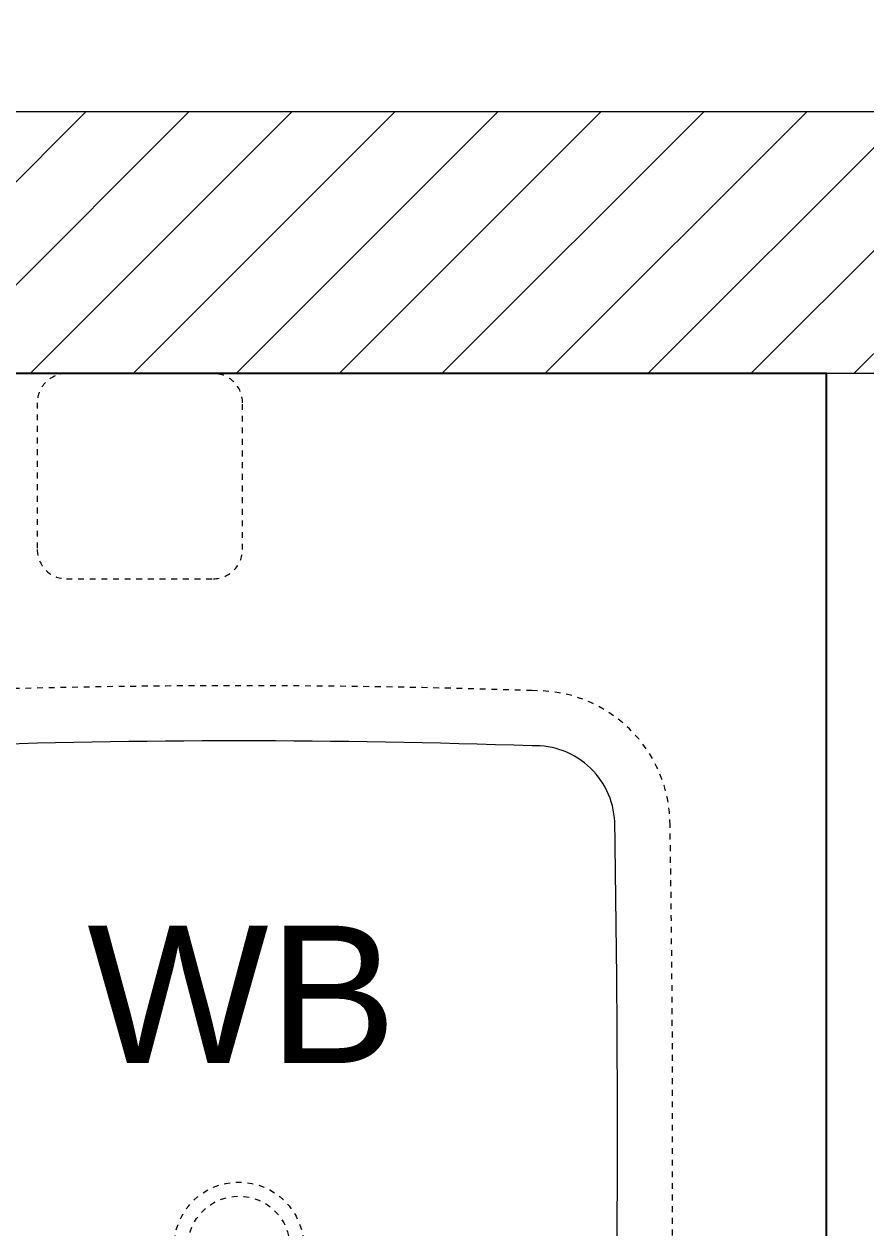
# Model space of a CAD drawing. Header units: inches. Extents: x 0 to 2865, y 0 to 4378.
# Drawn here: x 1675.54 to 1689.99, y 3701.04 to 3721.72 of the extents above; entities that cross this region are included whole.
import ezdxf

# ---------------------------------------------------------------- set-up
doc = ezdxf.new("R2010")
doc.units = ezdxf.units.IN
doc.linetypes.add('DASHED', pattern=[0.75, 0.5, -0.25])
doc.linetypes.add('HIDDEN', pattern=[0.375, 0.25, -0.125])
for name, color, linetype, lineweight in [('A-WALL', 113, 'Continuous', 9), ('I-DOOR', 6, 'Continuous', 20), ('I-FIXTURE', 8, 'Continuous', 5), ('l-FIXTURE', 7, 'Continuous', 5)]:
    doc.layers.add(name, color=color, linetype=linetype, lineweight=lineweight)
for name, color, linetype in [('A-WALL-EXTR', 2, 'Continuous'), ('I-FURN', 8, 'Continuous'), ('TTEXT', 7, 'Continuous')]:
    doc.layers.add(name, color=color, linetype=linetype)
doc.styles.add('A-ARCH-B01FL$0$Annotative', font='arial.ttf')
doc.styles.get("Standard").update_dxf_attribs({"font": 'arial.ttf'})

# ---------------------------------------------------------------- blocks, each defined once
blk = doc.blocks.new('EFGTH')
at = {"layer": 'A-WALL-EXTR', "color": 8, "linetype": 'HIDDEN', "lineweight": 5, "ltscale": 0.1, "transparency": 33554636}
blk.add_arc((-1.308, 2.063), 33.3, 93.1573, 179.9423, dxfattribs=at)
blk = doc.blocks.new('WB')
at = {"color": 0, "linetype": 'DASHED', "lineweight": 5, "ltscale": 0.1}
blk.add_lwpolyline([(14.841, -7.241, 0.005975), (14.88, -0.001, 0.005975), (14.841, 7.241, 0.421899), (12.474, 9.555, 0.016836), (2.405, 9.555, 0.421667), (0.039, 7.241, 0.005823), (0, 0, 0.005823), (0.039, -7.241, 0.421667), (2.405, -9.555, 0.016836), (12.474, -9.555, 0.421899)], format="xyb", close=True, dxfattribs=at)
at = {"color": 0, "lineweight": 5}
blk.add_lwpolyline([(13.936, 0.745, 0.005371), (13.893, 7.235, 0.428792), (12.473, 8.607, 0.01694), (2.406, 8.607, 0.428462), (0.987, 7.235, 0.005836), (0.947, 0, 0.005836), (0.987, -7.235, 0.428462), (2.406, -8.607, 0.01694), (12.473, -8.607, 0.428792), (13.893, -7.235, 0.005316), (13.936, -0.813, 0.005316)], format="xyb", dxfattribs=at)
at = {"color": 0, "linetype": 'DASHED', "lineweight": 5, "ltscale": 0.1}
for centre, radius in [((7.44, -0.001), 1.115), ((7.44, 0), 0.875)]:
    blk.add_circle(centre, radius, dxfattribs=at)
for tag, p in [('MODELNUMBER', (7.428, 0.003)), ('TRADENAME', (7.429, 0.003)), ('PRODUCT', (7.431, 0.003)), ('MATERIAL', (7.433, 0.003))]:
    blk.add_attdef(tag, p, '', height=0.001, rotation=270, dxfattribs=at)

msp = doc.modelspace()

# ---------------------------------------------------------------- hatches: boundary and pattern name
at = {"layer": 'A-WALL', "lineweight": 5, "transparency": 33554636}
h = msp.add_hatch(dxfattribs=at)
h.set_pattern_fill('ANSI31', color=8, scale=10, angle=180)
h.set_pattern_definition([(225, (-17560.1397, 469.383), (0.88388348, -0.88388348), [])])
h.paths.add_polyline_path([(1662.799, 3720.215), (1694.299, 3720.215), (1694.299, 3715.715), (1667.299, 3715.715), (1667.299, 3622.715), (1662.799, 3622.715)])

# ---------------------------------------------------------------- linework, layer by layer
at = {"layer": 'A-WALL', "color": 8, "lineweight": 5, "transparency": 33554636}
msp.add_lwpolyline([(1662.799, 3720.215), (1694.299, 3720.215), (1694.299, 3715.715), (1667.299, 3715.715), (1667.299, 3622.715), (1662.799, 3622.715)], close=True, dxfattribs=at)
at = {"layer": 'I-FIXTURE', "color": 8, "linetype": 'DASHED', "lineweight": 5, "ltscale": 0.1, "transparency": 33554636}
msp.add_lwpolyline([(1675.768, 3712.692, 0.414214), (1676.268, 3712.192), (1678.791, 3712.192, 0.414214), (1679.291, 3712.692), (1679.291, 3712.692), (1679.291, 3715.215, 0.414214), (1678.791, 3715.715), (1676.268, 3715.715, 0.414214), (1675.768, 3715.215)], format="xyb", close=True, dxfattribs=at)
at = {"layer": 'I-FURN', "color": 8, "transparency": 33554636}
msp.add_lwpolyline([(1667.299, 3715.715), (1667.299, 3685.715), (1687.952, 3685.715, 0.414214), (1689.316, 3687.079), (1689.316, 3715.715)], format="xyb", close=True, dxfattribs=at)

# ---------------------------------------------------------------- block references
at = {"layer": 'I-DOOR', "color": 8, "lineweight": 5, "transparency": 33554636, "xscale": -1, "rotation": 269.9999999949511}
msp.add_blockref('EFGTH', (1665.049, 3756), dxfattribs=at)
at = {"layer": 'l-FIXTURE', "color": 8, "lineweight": 5, "transparency": 33554636, "rotation": 180}
msp.add_blockref('WB', (1686.669, 3700.715), dxfattribs=at)

# ---------------------------------------------------------------- texts
at = {"layer": 'TTEXT', "color": 8, "lineweight": 5, "ltscale": 0.001, "transparency": 33554636, "insert": (1681.938, 3705.054), "char_height": 2.3609, "attachment_point": 6, "style": 'A-ARCH-B01FL$0$Annotative'}
msp.add_mtext('WB', dxfattribs=at)

doc.saveas('drawing.dxf')
